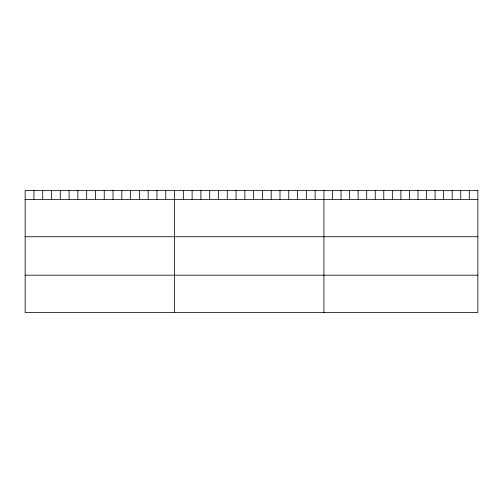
<?xml version="1.0" encoding="UTF-8"?>
<svg xmlns="http://www.w3.org/2000/svg" width="503" height="503" viewBox="0 0 503 503"><rect width="100%" height="100%" fill="white"/><g stroke="black" fill="none" stroke-linecap="round" stroke-linejoin="round"><path stroke-width="0.75" d="M25.15 199.408L477.85 199.408M25.15 236.731L477.85 236.731M25.15 275.185L477.85 275.185M469.299 190.486L469.299 199.408M460.748 190.486L460.748 199.408M452.197 190.486L452.197 199.408M443.646 190.486L443.646 199.408M435.095 190.486L435.095 199.408M426.544 190.486L426.544 199.408M417.993 190.486L417.993 199.408M409.442 190.486L409.442 199.408M400.891 190.486L400.891 199.408M392.34 190.486L392.34 199.408M383.789 190.486L383.789 199.408M375.238 190.486L375.238 199.408M366.687 190.486L366.687 199.408M358.136 190.486L358.136 199.408M349.585 190.486L349.585 199.408M341.034 190.486L341.034 199.408M332.483 190.486L332.483 199.408M323.932 190.486L323.932 312.514M315.142 190.486L315.142 199.408M306.358 190.486L306.358 199.408M297.569 190.486L297.569 199.408M288.779 190.486L288.779 199.408M279.995 190.486L279.995 199.408M271.205 190.486L271.205 199.408M262.415 190.486L262.415 199.408M253.631 190.486L253.631 199.408M244.842 190.486L244.842 199.408M236.058 190.486L236.058 199.408M227.268 190.486L227.268 199.408M218.478 190.486L218.478 199.408M209.694 190.486L209.694 199.408M200.904 190.486L200.904 199.408M192.115 190.486L192.115 199.408M183.331 190.486L183.331 199.408M174.541 190.486L174.541 312.514M165.751 190.486L165.751 199.408M156.967 190.486L156.967 199.408M148.178 190.486L148.178 199.408M139.388 190.486L139.388 199.408M130.604 190.486L130.604 199.408M121.814 190.486L121.814 199.408M113.024 190.486L113.024 199.408M104.24 190.486L104.24 199.408M95.451 190.486L95.451 199.408M86.667 190.486L86.667 199.408M77.877 190.486L77.877 199.408M69.087 190.486L69.087 199.408M60.303 190.486L60.303 199.408M51.513 190.486L51.513 199.408M42.724 190.486L42.724 199.408M33.94 190.486L33.94 199.408M477.85 190.486L25.15 190.486L25.15 312.514L477.85 312.514L477.85 190.486"/></g></svg>
